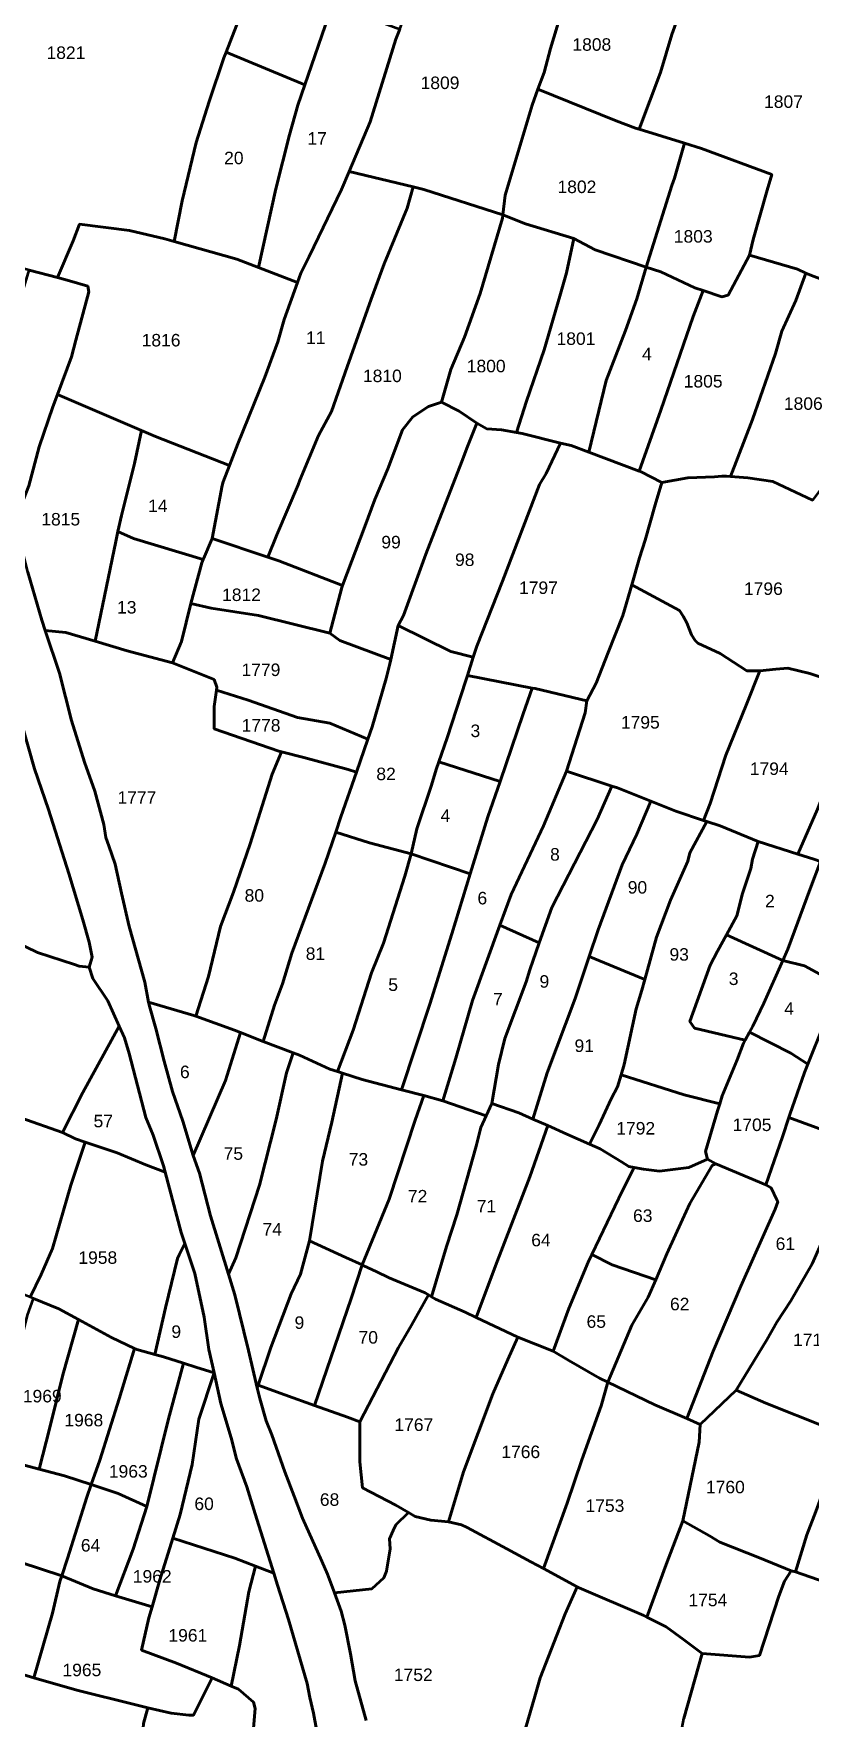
# Model space of a CAD drawing. Header units: inches. Extents: x -340598 to -226850, y -167010 to -59860.
# Drawn here: x -299516 to -291444, y -119672 to -102163 of the extents above; entities that cross this region are included whole.
import ezdxf

# ---------------------------------------------------------------- set-up
doc = ezdxf.new("R2010")
doc.units = ezdxf.units.IN
doc.header["$MEASUREMENT"] = 0
doc.layers.add('PDF6_Geometry', color=9, linetype='Continuous', true_color=0x808080)
doc.layers.add('PDF6_Text', color=7, linetype='Continuous', true_color=0xffffff)
doc.styles.add('PDF Arial', font='arial.ttf')

msp = doc.modelspace()

# ---------------------------------------------------------------- linework, layer by layer
at = {"layer": 'PDF6_Geometry', "color": 1, "lineweight": 53}
for points in [[(-296931, -100609), (-296435, -100726), (-296037, -100848), (-296146, -101179), (-296407, -101859), (-296453, -101979), (-296698, -102694), (-297517, -102354), (-297367, -101970), (-297175, -101314), (-297041, -100919)], [(-295340, -101073), (-294896, -101236), (-294559, -101352), (-293898, -101602), (-294030, -101940), (-294145, -102316), (-294212, -102566), (-294277, -102740), (-294337, -102904), (-294615, -103840), (-294640, -104045), (-295462, -103782), (-295572, -103756), (-296239, -103596), (-296020, -103079), (-295751, -102220), (-295712, -102114), (-295636, -101911), (-295473, -101323)], [(-293732, -101129), (-293665, -101139), (-293203, -101303), (-292996, -101381), (-292693, -101495), (-292666, -101499), (-292751, -101804), (-292885, -102170), (-293000, -102566), (-293222, -103156), (-293260, -103145), (-293462, -103068), (-294277, -102740), (-294212, -102566), (-294145, -102316), (-294030, -101940), (-293898, -101602), (-293771, -101274)], [(-296407, -101859), (-295712, -102114), (-295751, -102220), (-296020, -103079), (-296239, -103596), (-296318, -103783), (-296654, -104477), (-296740, -104651), (-296775, -104747), (-297181, -104592), (-297001, -103774), (-296857, -103214), (-296770, -102905), (-296698, -102694), (-296453, -101979)], [(-297517, -102354), (-296698, -102694), (-296770, -102905), (-296857, -103214), (-297001, -103774), (-297181, -104592), (-297404, -104507), (-298058, -104322), (-297972, -103899), (-297828, -103292), (-297693, -102867), (-297540, -102414)], [(-294277, -102740), (-293462, -103068), (-293260, -103145), (-293222, -103156), (-292751, -103302), (-292856, -103665), (-292884, -103742), (-293151, -104588), (-293682, -104408), (-293904, -104293), (-294404, -104139), (-294640, -104045), (-294615, -103840), (-294337, -102904)], [(-292751, -103302), (-292577, -103356), (-291846, -103626), (-291894, -103790), (-292038, -104301), (-292076, -104465), (-292297, -104880), (-292364, -104899), (-292559, -104832), (-292643, -104803), (-292999, -104639), (-293151, -104588), (-292884, -103742), (-292856, -103665)], [(-296239, -103596), (-295572, -103756), (-295635, -103975), (-295875, -104554), (-296009, -104921), (-296259, -105625), (-296422, -106088), (-296557, -106339), (-296749, -106802), (-296768, -106850), (-296989, -107371), (-297084, -107603), (-297662, -107410), (-297557, -106860), (-297547, -106821), (-297481, -106651), (-297393, -106426), (-297115, -105731), (-296980, -105365), (-296913, -105133), (-296775, -104747), (-296740, -104651), (-296654, -104477), (-296318, -103783)], [(-295572, -103756), (-295462, -103782), (-294640, -104045), (-294644, -104081), (-294875, -104862), (-295038, -105316), (-295182, -105653), (-295278, -105991), (-295412, -106039), (-295576, -106145), (-295682, -106280), (-295835, -106685), (-295970, -107004), (-296075, -107283), (-296307, -107898), (-296970, -107641), (-297084, -107603), (-296989, -107371), (-296768, -106850), (-296749, -106802), (-296557, -106339), (-296422, -106088), (-296259, -105625), (-296009, -104921), (-295875, -104554), (-295635, -103975)], [(-298058, -104322), (-297404, -104507), (-297181, -104592), (-296775, -104747), (-296913, -105133), (-296980, -105365), (-297115, -105731), (-297393, -106426), (-297481, -106651), (-298249, -106349), (-298395, -106287), (-299269, -105912), (-299125, -105520), (-299077, -105347), (-298943, -104845), (-298952, -104787), (-299145, -104730), (-299269, -104697), (-299106, -104315), (-299039, -104141), (-298520, -104208), (-298154, -104295)], [(-294640, -104045), (-294404, -104139), (-293904, -104293), (-293980, -104649), (-294047, -104891), (-294211, -105450), (-294393, -105981), (-294497, -106308), (-294653, -106280), (-294806, -106270), (-294912, -106212), (-295095, -106087), (-295278, -105991), (-295182, -105653), (-295038, -105316), (-294875, -104862), (-294644, -104081)], [(-293904, -104293), (-293682, -104408), (-293151, -104588), (-293249, -104919), (-293364, -105247), (-293566, -105768), (-293746, -106512), (-293931, -106443), (-294040, -106417), (-294441, -106318), (-294497, -106308), (-294393, -105981), (-294211, -105450), (-294047, -104891), (-293980, -104649)], [(-292076, -104465), (-291576, -104610), (-291490, -104650), (-291595, -104937), (-291739, -105256), (-291806, -105487), (-292046, -106172), (-292275, -106764), (-292315, -106761), (-292363, -106761), (-292440, -106770), (-292719, -106780), (-292988, -106828), (-293210, -106713), (-293223, -106708), (-292999, -106076), (-292662, -105102), (-292559, -104832), (-292364, -104899), (-292297, -104880)], [(-299564, -104619), (-299269, -104697), (-299145, -104730), (-298952, -104787), (-298943, -104845), (-299077, -105347), (-299125, -105520), (-299269, -105912), (-299317, -106041), (-299461, -106456), (-299567, -106861), (-299710, -107226), (-299846, -106688), (-300062, -106129), (-299952, -105868), (-299654, -104923)], [(-293151, -104588), (-292999, -104639), (-292643, -104803), (-292559, -104832), (-292662, -105102), (-292999, -106076), (-293223, -106708), (-293746, -106512), (-293566, -105768), (-293364, -105247), (-293249, -104919)], [(-291490, -104650), (-291432, -104677), (-291201, -104764), (-290778, -104908), (-290676, -104939), (-290553, -104975), (-290643, -105361), (-290700, -105545), (-290767, -105901), (-290835, -105969), (-290902, -106104), (-291046, -106384), (-291305, -106856), (-291421, -107011), (-291834, -106818), (-292094, -106780), (-292275, -106764), (-292046, -106172), (-291806, -105487), (-291739, -105256), (-291595, -104937)], [(-299269, -105912), (-298395, -106287), (-298470, -106629), (-298605, -107169), (-298641, -107338), (-298662, -107439), (-298876, -108477), (-299181, -108385), (-299396, -108366), (-299431, -108259), (-299576, -107758), (-299710, -107226), (-299567, -106861), (-299461, -106456), (-299317, -106041)], [(-295278, -105991), (-295095, -106087), (-294912, -106212), (-295008, -106453), (-295066, -106608), (-295440, -107572), (-295671, -108209), (-295729, -108315), (-295806, -108668), (-296334, -108470), (-296440, -108393), (-296315, -107920), (-296307, -107898), (-296075, -107283), (-295970, -107004), (-295835, -106685), (-295682, -106280), (-295576, -106145), (-295412, -106039)], [(-294912, -106212), (-294806, -106270), (-294653, -106280), (-294497, -106308), (-294441, -106318), (-294040, -106417), (-294191, -106733), (-294258, -106848), (-294642, -107852), (-294911, -108527), (-294949, -108643), (-295180, -108585), (-295729, -108315), (-295671, -108209), (-295440, -107572), (-295066, -106608), (-295008, -106453)], [(-298395, -106287), (-298249, -106349), (-297481, -106651), (-297547, -106821), (-297557, -106860), (-297662, -107410), (-297752, -107622), (-297754, -107629), (-298480, -107410), (-298641, -107338), (-298605, -107169), (-298470, -106629)], [(-294040, -106417), (-293931, -106443), (-293746, -106512), (-293223, -106708), (-293210, -106713), (-292988, -106828), (-293056, -107060), (-293161, -107427), (-293219, -107610), (-293300, -107892), (-293392, -108208), (-293545, -108594), (-293670, -108912), (-293766, -109095), (-294305, -108970), (-294336, -108964), (-295009, -108832), (-294949, -108643), (-294911, -108527), (-294642, -107852), (-294258, -106848), (-294191, -106733)], [(-298641, -107338), (-298480, -107410), (-297754, -107629), (-297768, -107661), (-297883, -108085), (-297979, -108480), (-298075, -108702), (-298546, -108577), (-298876, -108477), (-298662, -107439)], [(-297662, -107410), (-297084, -107603), (-296970, -107641), (-296307, -107898), (-296315, -107920), (-296440, -108393), (-297181, -108210), (-297671, -108133), (-297883, -108085), (-297768, -107661), (-297754, -107629), (-297752, -107622)], [(-293300, -107892), (-292805, -108159), (-292767, -108217), (-292728, -108285), (-292680, -108410), (-292641, -108468), (-292612, -108497), (-292382, -108603), (-292103, -108786), (-291968, -108786), (-292112, -109143), (-292323, -109663), (-292487, -110165), (-292554, -110339), (-292842, -110242), (-293101, -110139), (-293448, -110002), (-293507, -109982), (-293977, -109828), (-293785, -109221), (-293766, -109095), (-293670, -108912), (-293545, -108594), (-293392, -108208)], [(-296440, -108393), (-296334, -108470), (-295806, -108668), (-295815, -108711), (-295853, -108865), (-295997, -109367), (-296042, -109496), (-296440, -109328), (-296776, -109271), (-297286, -109088), (-297618, -108985), (-297613, -108953), (-297642, -108876), (-298075, -108702), (-297979, -108480), (-297883, -108085), (-297671, -108133), (-297181, -108210)], [(-298876, -108477), (-298546, -108577), (-298075, -108702), (-297642, -108876), (-297613, -108953), (-297618, -108985), (-297642, -109155), (-297642, -109387), (-296968, -109618), (-296941, -109625), (-297036, -109859), (-297266, -110582), (-297439, -111084), (-297573, -111441), (-297698, -111962), (-297830, -112375), (-297852, -112367), (-298322, -112227), (-298362, -112020), (-298525, -111441), (-298603, -111094), (-298670, -110795), (-298737, -110603), (-298766, -110516), (-298786, -110381), (-298882, -110034), (-298988, -109735), (-299123, -109301), (-299248, -108809), (-299396, -108366), (-299181, -108385)], [(-295729, -108315), (-295180, -108585), (-294949, -108643), (-295009, -108832), (-295026, -108884), (-295218, -109482), (-295305, -109729), (-295333, -109810), (-295381, -109974), (-295535, -110427), (-295593, -110688), (-296025, -110572), (-296377, -110460), (-296324, -110302), (-296160, -109839), (-296042, -109496), (-295997, -109367), (-295853, -108865), (-295815, -108711), (-295806, -108668)], [(-295009, -108832), (-294336, -108964), (-294430, -109231), (-294669, -109934), (-295305, -109729), (-295218, -109482), (-295026, -108884)], [(-291968, -108786), (-291804, -108766), (-291679, -108757), (-291449, -108814), (-291208, -108891), (-290621, -109062), (-290669, -109267), (-290939, -109422), (-291035, -109586), (-291284, -110000), (-291371, -110222), (-291574, -110691), (-291986, -110560), (-292381, -110396), (-292519, -110350), (-292554, -110339), (-292487, -110165), (-292323, -109663), (-292112, -109143)], [(-296042, -109496), (-296160, -109839), (-296247, -109810), (-296709, -109685), (-296941, -109625), (-296968, -109618), (-297642, -109387), (-297642, -109155), (-297618, -108985), (-297286, -109088), (-296776, -109271), (-296440, -109328)], [(-294336, -108964), (-294305, -108970), (-293766, -109095), (-293785, -109221), (-293977, -109828), (-294217, -110397), (-294554, -111111), (-294670, -111429), (-294957, -112211), (-295130, -112809), (-295264, -113253), (-295461, -113200), (-295693, -113139), (-295399, -112250), (-295169, -111517), (-294979, -110893), (-294948, -110793), (-294795, -110301), (-294669, -109934), (-294430, -109231)], [(-299640, -109338), (-299507, -109802), (-299363, -110227), (-299151, -110892), (-299006, -111374), (-298939, -111606), (-298910, -111760), (-298939, -111866), (-299044, -111856), (-299093, -111837), (-299477, -111712), (-299958, -111481), (-300383, -111297), (-300228, -110893), (-299844, -109832), (-299748, -109571)], [(-290669, -109267), (-290362, -109354), (-289977, -109461), (-290140, -109874), (-290607, -110995), (-290726, -110955), (-290929, -110908), (-291015, -110888), (-291101, -110849), (-291339, -110767), (-291409, -110743), (-291574, -110691), (-291371, -110222), (-291284, -110000), (-291035, -109586), (-290939, -109422)], [(-296941, -109625), (-296709, -109685), (-296247, -109810), (-296160, -109839), (-296324, -110302), (-296377, -110460), (-296487, -110784), (-296833, -111720), (-296929, -112038), (-297015, -112260), (-297130, -112636), (-297367, -112545), (-297428, -112521), (-297830, -112375), (-297698, -111962), (-297573, -111441), (-297439, -111084), (-297266, -110582), (-297036, -109859)], [(-295305, -109729), (-294669, -109934), (-294795, -110301), (-294948, -110793), (-294979, -110893), (-295593, -110688), (-295535, -110427), (-295381, -109974), (-295333, -109810)], [(-293507, -109982), (-293660, -110330), (-294130, -111246), (-294261, -111612), (-294670, -111429), (-294554, -111111), (-294217, -110397), (-293977, -109828)], [(-293101, -110139), (-293246, -110484), (-293400, -110802), (-293649, -111477), (-293742, -111754), (-293889, -112191), (-294178, -112963), (-294328, -113443), (-294475, -113378), (-294754, -113281), (-294687, -112876), (-294620, -112606), (-294399, -112018), (-294361, -111892), (-294261, -111612), (-294130, -111246), (-293660, -110330), (-293507, -109982), (-293448, -110002)], [(-292554, -110339), (-292519, -110350), (-292698, -110676), (-292717, -110763), (-292899, -111168), (-293044, -111554), (-293166, -111992), (-293742, -111754), (-293649, -111477), (-293400, -110802), (-293246, -110484), (-293101, -110139), (-292842, -110242)], [(-296377, -110460), (-296025, -110572), (-295593, -110688), (-295660, -110919), (-295881, -111614), (-296005, -111922), (-296197, -112520), (-296359, -112950), (-296438, -112925), (-296755, -112781), (-296819, -112756), (-297130, -112636), (-297015, -112260), (-296929, -112038), (-296833, -111720), (-296487, -110784)], [(-291986, -110560), (-292044, -110743), (-292063, -110840), (-292149, -111100), (-292207, -111332), (-292315, -111528), (-292409, -111698), (-292486, -111843), (-292697, -112431), (-292649, -112499), (-292123, -112625), (-292139, -112653), (-292206, -112827), (-292360, -113203), (-292385, -113285), (-292754, -113193), (-293411, -112985), (-293379, -112876), (-293255, -112297), (-293197, -112104), (-293166, -111992), (-293044, -111554), (-292899, -111168), (-292717, -110763), (-292698, -110676), (-292519, -110350), (-292381, -110396)], [(-291574, -110691), (-291409, -110743), (-291339, -110767), (-291447, -111052), (-291678, -111679), (-291729, -111794), (-292315, -111528), (-292207, -111332), (-292149, -111100), (-292063, -110840), (-292044, -110743), (-291986, -110560)], [(-295593, -110688), (-294979, -110893), (-295169, -111517), (-295399, -112250), (-295693, -113139), (-296101, -113031), (-296306, -112967), (-296359, -112950), (-296197, -112520), (-296005, -111922), (-295881, -111614), (-295660, -110919)], [(-290929, -110908), (-291063, -111302), (-291308, -111959), (-291505, -111852), (-291729, -111794), (-291678, -111679), (-291447, -111052), (-291339, -110767), (-291101, -110849), (-291015, -110888)], [(-294670, -111429), (-294261, -111612), (-294361, -111892), (-294399, -112018), (-294620, -112606), (-294687, -112876), (-294754, -113281), (-294814, -113411), (-295264, -113253), (-295130, -112809), (-294957, -112211)], [(-292315, -111528), (-291729, -111794), (-291928, -112238), (-292043, -112479), (-292077, -112540), (-292123, -112625), (-292649, -112499), (-292697, -112431), (-292486, -111843), (-292409, -111698)], [(-293742, -111754), (-293166, -111992), (-293197, -112104), (-293255, -112297), (-293379, -112876), (-293411, -112985), (-293447, -113107), (-293514, -113232), (-293639, -113503), (-293740, -113704), (-293975, -113599), (-294172, -113512), (-294328, -113443), (-294178, -112963), (-293889, -112191)], [(-291729, -111794), (-291505, -111852), (-291308, -111959), (-291149, -112045), (-291127, -112050), (-291264, -112315), (-291302, -112450), (-291469, -112873), (-291648, -112759), (-292077, -112540), (-292043, -112479), (-291928, -112238)], [(-291127, -112050), (-290930, -112097), (-290908, -112103), (-290668, -112353), (-290610, -112401), (-290522, -112453), (-290629, -112768), (-290725, -113077), (-290888, -113494), (-290917, -113568), (-290959, -113687), (-291669, -113428), (-291658, -113395), (-291504, -112961), (-291469, -112873), (-291302, -112450), (-291264, -112315)], [(-297830, -112375), (-297428, -112521), (-297367, -112545), (-297524, -113042), (-297860, -113823), (-297966, -113466), (-298072, -113158), (-298159, -112840), (-298246, -112502), (-298313, -112271), (-298322, -112227), (-297852, -112367)], [(-298627, -112478), (-298573, -112599), (-298525, -112763), (-298351, -113428), (-298274, -113611), (-298168, -113929), (-298151, -113994), (-298351, -113920), (-298649, -113795), (-298981, -113684), (-299082, -113650), (-299217, -113583), (-299218, -113582), (-299005, -113168)], [(-297130, -112636), (-296819, -112756), (-296890, -112964), (-296995, -113447), (-297168, -114131), (-297417, -114884), (-297492, -115056), (-297677, -114450), (-297793, -114006), (-297860, -113823), (-297524, -113042), (-297367, -112545)], [(-292077, -112540), (-291648, -112759), (-291469, -112873), (-291504, -112961), (-291658, -113395), (-291669, -113428), (-291734, -113627), (-291907, -114128), (-292427, -113907), (-292513, -113859), (-292533, -113782), (-292408, -113357), (-292385, -113285), (-292360, -113203), (-292206, -112827), (-292139, -112653), (-292123, -112625)], [(-296359, -112950), (-296306, -112967), (-296418, -113475), (-296514, -113880), (-296648, -114710), (-296744, -115057), (-296840, -115260), (-297051, -115819), (-297183, -116209), (-297193, -116237), (-297282, -115848), (-297427, -115269), (-297492, -115056), (-297417, -114884), (-297168, -114131), (-296995, -113447), (-296890, -112964), (-296819, -112756), (-296755, -112781), (-296438, -112925)], [(-295693, -113139), (-295461, -113200), (-295553, -113455), (-295821, -114275), (-296104, -114960), (-296273, -114883), (-296648, -114710), (-296514, -113880), (-296418, -113475), (-296306, -112967), (-296101, -113031)], [(-293411, -112985), (-292754, -113193), (-292385, -113285), (-292408, -113357), (-292533, -113782), (-292513, -113859), (-292706, -113946), (-293013, -113984), (-293177, -113965), (-293274, -113947), (-293331, -113936), (-293408, -113888), (-293629, -113753), (-293740, -113704), (-293639, -113503), (-293514, -113232), (-293447, -113107)], [(-295264, -113253), (-294814, -113411), (-294870, -113532), (-294918, -113725), (-295119, -114439), (-295225, -114767), (-295380, -115291), (-295414, -115269), (-295446, -115249), (-295821, -115095), (-295956, -115028), (-296084, -114969), (-296104, -114960), (-295821, -114275), (-295553, -113455), (-295461, -113200)], [(-294754, -113281), (-294475, -113378), (-294328, -113443), (-294172, -113512), (-294360, -114043), (-294715, -114969), (-294918, -115505), (-295032, -115451), (-295340, -115317), (-295380, -115291), (-295225, -114767), (-295119, -114439), (-294918, -113725), (-294870, -113532), (-294814, -113411)], [(-299883, -113343), (-299746, -113390), (-299649, -113429), (-299218, -113582), (-299217, -113583), (-299082, -113650), (-298981, -113684), (-299130, -114132), (-299322, -114788), (-299437, -115058), (-299554, -115295), (-299639, -115261), (-299889, -115184), (-300006, -115120), (-300293, -114962), (-300387, -114919), (-300577, -114831), (-300447, -114480), (-300101, -113747)], [(-291669, -113428), (-290959, -113687), (-291023, -113868), (-291260, -114537), (-291330, -114736), (-291426, -114948), (-291647, -115334), (-291791, -115556), (-291897, -115739), (-292031, -115961), (-292214, -116260), (-292589, -116617), (-292728, -116557), (-292454, -115855), (-292166, -115180), (-291811, -114379), (-291782, -114302), (-291792, -114283), (-291850, -114157), (-291907, -114128), (-291734, -113627)], [(-294172, -113512), (-293975, -113599), (-293740, -113704), (-293629, -113753), (-293408, -113888), (-293331, -113936), (-293274, -113947), (-293398, -114187), (-293715, -114851), (-293753, -114930), (-293955, -115412), (-294118, -115856), (-294484, -115711), (-294918, -115505), (-294715, -114969), (-294360, -114043)], [(-298981, -113684), (-298649, -113795), (-298351, -113920), (-298151, -113994), (-297985, -114624), (-297947, -114735), (-298004, -114855), (-298023, -114894), (-298148, -115405), (-298258, -115891), (-298446, -115839), (-298469, -115828), (-298706, -115714), (-299049, -115527), (-299254, -115415), (-299518, -115309), (-299554, -115295), (-299437, -115058), (-299322, -114788), (-299130, -114132)], [(-292513, -113859), (-292427, -113907), (-292465, -113926), (-292696, -114322), (-292773, -114486), (-292936, -114843), (-293013, -115026), (-293050, -115113), (-293503, -114959), (-293715, -114851), (-293398, -114187), (-293274, -113947), (-293177, -113965), (-293013, -113984), (-292706, -113946)], [(-291907, -114128), (-291850, -114157), (-291792, -114283), (-291782, -114302), (-291811, -114379), (-292166, -115180), (-292454, -115855), (-292728, -116557), (-293060, -116415), (-293549, -116178), (-293301, -115585), (-293128, -115296), (-293050, -115113), (-293013, -115026), (-292936, -114843), (-292773, -114486), (-292696, -114322), (-292465, -113926), (-292427, -113907)], [(-291260, -114537), (-290841, -114677), (-290695, -114726), (-290266, -114976), (-290329, -115140), (-290356, -115198), (-290474, -115458), (-290704, -115835), (-290887, -116134), (-290935, -116278), (-291115, -116708), (-291281, -116645), (-291906, -116395), (-292214, -116260), (-292031, -115961), (-291897, -115739), (-291791, -115556), (-291647, -115334), (-291426, -114948), (-291330, -114736)], [(-297947, -114735), (-297841, -115048), (-297744, -115501), (-297696, -115839), (-297641, -116082), (-297830, -116022), (-297961, -115981), (-298167, -115916), (-298258, -115891), (-298148, -115405), (-298023, -114894), (-298004, -114855)], [(-296104, -114960), (-296215, -115307), (-296598, -116420), (-296907, -116311), (-297183, -116209), (-297051, -115819), (-296840, -115260), (-296744, -115057), (-296648, -114710), (-296273, -114883)], [(-293715, -114851), (-293503, -114959), (-293050, -115113), (-293128, -115296), (-293301, -115585), (-293549, -116178), (-293637, -116135), (-293955, -115952), (-294118, -115856), (-293955, -115412), (-293753, -114930)], [(-296104, -114960), (-296084, -114969), (-295956, -115028), (-295821, -115095), (-295446, -115249), (-295414, -115269), (-295590, -115587), (-295724, -115818), (-296128, -116590), (-296253, -116542), (-296598, -116420), (-296215, -115307)], [(-299518, -115309), (-299254, -115415), (-299049, -115527), (-299215, -116100), (-299350, -116650), (-299458, -117082), (-299705, -117016), (-299983, -116973), (-299773, -116264), (-299581, -115483)], [(-295380, -115291), (-295340, -115317), (-295032, -115451), (-294918, -115505), (-294484, -115711), (-294589, -115943), (-294743, -116300), (-295050, -117110), (-295204, -117631), (-295387, -117612), (-295550, -117573), (-295622, -117532), (-295752, -117458), (-296099, -117275), (-296128, -117005), (-296128, -116590), (-295724, -115818), (-295590, -115587), (-295414, -115269)], [(-299049, -115527), (-298706, -115714), (-298469, -115828), (-298628, -116350), (-298830, -116987), (-298919, -117242), (-299195, -117151), (-299458, -117082), (-299350, -116650), (-299215, -116100)], [(-294118, -115856), (-293955, -115952), (-293637, -116135), (-293549, -116178), (-293618, -116425), (-293819, -116984), (-293973, -117437), (-294218, -118115), (-294348, -118045), (-294598, -117910), (-295012, -117689), (-295069, -117660), (-295204, -117631), (-295050, -117110), (-294743, -116300), (-294589, -115943), (-294484, -115711)], [(-298469, -115828), (-298446, -115839), (-298258, -115891), (-298167, -115916), (-297961, -115981), (-298119, -116572), (-298339, -117469), (-298637, -117334), (-298919, -117242), (-298830, -116987), (-298628, -116350)], [(-297961, -115981), (-297830, -116022), (-297641, -116082), (-297801, -116562), (-297868, -117035), (-297993, -117555), (-298070, -117801), (-298204, -118231), (-298286, -118513), (-298665, -118398), (-298483, -117913), (-298339, -117469), (-298119, -116572)], [(-297641, -116082), (-297570, -116398), (-297465, -116755), (-297407, -116976), (-297301, -117266), (-297214, -117545), (-297022, -118163), (-297210, -118091), (-297425, -118008), (-298070, -117801), (-297993, -117555), (-297868, -117035), (-297801, -116562)], [(-297183, -116209), (-296907, -116311), (-296598, -116420), (-296253, -116542), (-296128, -116590), (-296128, -117005), (-296099, -117275), (-295752, -117458), (-295622, -117532), (-295752, -117660), (-295781, -117718), (-295819, -117805), (-295810, -117911), (-295848, -118143), (-295877, -118210), (-296002, -118326), (-296390, -118369), (-296464, -118172), (-296521, -118037), (-296724, -117593), (-296810, -117362), (-296907, -117111), (-297041, -116726), (-297099, -116581), (-297167, -116349), (-297193, -116237)], [(-292728, -116557), (-292589, -116617), (-292598, -116800), (-292771, -117620), (-292944, -118073), (-293142, -118620), (-293174, -118604), (-293848, -118315), (-293867, -118305), (-294218, -118115), (-293973, -117437), (-293819, -116984), (-293618, -116425), (-293549, -116178), (-293060, -116415)], [(-292214, -116260), (-291906, -116395), (-291281, -116645), (-291115, -116708), (-291146, -116809), (-291319, -117330), (-291386, -117523), (-291482, -117764), (-291597, -118150), (-291645, -118140), (-291972, -118005), (-292386, -117842), (-292492, -117774), (-292771, -117620), (-292598, -116800), (-292589, -116617)], [(-290108, -117078), (-290107, -117078), (-290030, -117233), (-290155, -117561), (-290414, -118265), (-290513, -118583), (-290857, -118410), (-291289, -118256), (-291597, -118150), (-291482, -117764), (-291386, -117523), (-291319, -117330), (-291146, -116809), (-291115, -116708), (-290723, -116857), (-290300, -117011)], [(-300137, -116948), (-299983, -116973), (-299705, -117016), (-299458, -117082), (-299195, -117151), (-298919, -117242), (-298964, -117373), (-299166, -118009), (-299224, -118192), (-299656, -118048), (-299695, -118048), (-299743, -118096), (-299829, -118347), (-299964, -118772), (-300086, -119079), (-300396, -118984), (-300757, -118889), (-300618, -118357), (-300272, -117335)], [(-298919, -117242), (-298637, -117334), (-298339, -117469), (-298483, -117913), (-298665, -118398), (-298897, -118327), (-299224, -118192), (-299166, -118009), (-298964, -117373)], [(-292771, -117620), (-292492, -117774), (-292386, -117842), (-291972, -118005), (-291645, -118140), (-291713, -118246), (-291770, -118401), (-291972, -119018), (-292078, -119037), (-292568, -118999), (-292761, -118854), (-292943, -118720), (-293142, -118620), (-292944, -118073)], [(-298070, -117801), (-297425, -118008), (-297210, -118091), (-297281, -118356), (-297377, -118915), (-297464, -119336), (-297663, -119252), (-298031, -119099), (-298396, -118964), (-298319, -118626), (-298286, -118513), (-298204, -118231)], [(-299224, -118192), (-299243, -118251), (-299320, -118578), (-299514, -119250), (-299733, -119186), (-300086, -119079), (-299964, -118772), (-299829, -118347), (-299743, -118096), (-299695, -118048), (-299656, -118048)], [(-297210, -118091), (-297022, -118163), (-296983, -118288), (-296867, -118645), (-296674, -119310), (-296646, -119455), (-296607, -119618), (-296520, -120091), (-296385, -120737), (-296357, -120825), (-296818, -120718), (-296976, -120675), (-297280, -120593), (-297251, -120082), (-297251, -120024), (-297213, -119571), (-297232, -119503), (-297386, -119368), (-297464, -119336), (-297377, -118915), (-297281, -118356)], [(-299224, -118192), (-298897, -118327), (-298665, -118398), (-298286, -118513), (-298319, -118626), (-298396, -118964), (-298031, -119099), (-297663, -119252), (-297857, -119638), (-297905, -119639), (-298088, -119619), (-298329, -119562), (-298454, -119533), (-299069, -119379), (-299514, -119250), (-299320, -118578), (-299243, -118251)], [(-299514, -119250), (-299069, -119379), (-298454, -119533), (-298329, -119562), (-298376, -119726), (-298386, -119870), (-298463, -120150), (-298480, -120245), (-298482, -120256), (-298770, -120912), (-298847, -121066), (-298869, -121131), (-299222, -120989), (-299491, -120903), (-299943, -120768), (-300505, -120559), (-300482, -120518), (-300271, -119746), (-300086, -119079), (-299733, -119186)], [(-297663, -119252), (-297464, -119336), (-297386, -119368), (-297232, -119503), (-297213, -119571), (-297251, -120024), (-297251, -120082), (-297280, -120593), (-297693, -120477), (-297758, -120462), (-298020, -120400), (-298480, -120245), (-298463, -120150), (-298386, -119870), (-298376, -119726), (-298329, -119562), (-298088, -119619), (-297905, -119639), (-297857, -119638)]]:
    msp.add_lwpolyline(points, close=True, dxfattribs=at)
for points in [[(-289596, -102080), (-289779, -102786), (-290019, -103307), (-290278, -103924), (-290509, -104551), (-290528, -104619), (-290676, -104939), (-290778, -104908), (-291201, -104764), (-291432, -104677), (-291490, -104650), (-291576, -104610), (-292076, -104465), (-292038, -104301), (-291894, -103790), (-291846, -103626), (-292577, -103356), (-292751, -103302), (-293222, -103156), (-293000, -102566), (-292885, -102170), (-292751, -101804)], [(-297367, -101970), (-297517, -102354), (-297540, -102414), (-297693, -102867), (-297828, -103292), (-297972, -103899), (-298058, -104322), (-298154, -104295), (-298520, -104208), (-299039, -104141), (-299106, -104315), (-299269, -104697), (-299564, -104619), (-299914, -104527), (-300097, -104508), (-300202, -104875), (-300260, -105068), (-300372, -105308), (-300433, -105145), (-300587, -104779), (-300628, -104653), (-300319, -103621), (-300107, -102801), (-299829, -101923)], [(-291208, -108891), (-291449, -108814), (-291679, -108757), (-291804, -108766), (-291968, -108786), (-292103, -108786), (-292382, -108603), (-292612, -108497), (-292641, -108468), (-292680, -108410), (-292728, -108285), (-292767, -108217), (-292805, -108159), (-293300, -107892), (-293219, -107610), (-293161, -107427), (-293056, -107060), (-292988, -106828), (-292719, -106780), (-292440, -106770), (-292363, -106761), (-292315, -106761), (-292275, -106764), (-292094, -106780), (-291834, -106818), (-291421, -107011)], [(-299576, -107758), (-299431, -108259), (-299396, -108366), (-299248, -108809), (-299123, -109301), (-298988, -109735), (-298882, -110034), (-298786, -110381), (-298766, -110516), (-298737, -110603), (-298670, -110795), (-298603, -111094), (-298525, -111441), (-298362, -112020), (-298322, -112227), (-298313, -112271), (-298246, -112502), (-298159, -112840), (-298072, -113158), (-297966, -113466), (-297860, -113823), (-297793, -114006), (-297677, -114450), (-297492, -115056), (-297427, -115269), (-297282, -115848), (-297193, -116237), (-297167, -116349), (-297099, -116581), (-297041, -116726), (-296907, -117111), (-296810, -117362), (-296724, -117593), (-296521, -118037), (-296464, -118172), (-296390, -118369), (-296319, -118557), (-296281, -118702), (-296223, -119001), (-296174, -119281), (-296059, -119695)], [(-296520, -120091), (-296607, -119618), (-296646, -119455), (-296674, -119310), (-296867, -118645), (-296983, -118288), (-297022, -118163), (-297214, -117545), (-297301, -117266), (-297407, -116976), (-297465, -116755), (-297570, -116398), (-297641, -116082), (-297696, -115839), (-297744, -115501), (-297841, -115048), (-297947, -114735), (-297985, -114624), (-298151, -113994), (-298168, -113929), (-298274, -113611), (-298351, -113428), (-298525, -112763), (-298573, -112599), (-298627, -112478), (-298746, -112213), (-298900, -111982), (-298939, -111866), (-298910, -111760), (-298939, -111606), (-299006, -111374), (-299151, -110892), (-299363, -110227), (-299507, -109802), (-299640, -109338)], [(-299958, -111481), (-299477, -111712), (-299093, -111837), (-299044, -111856), (-298939, -111866), (-298900, -111982), (-298746, -112213), (-298627, -112478), (-299005, -113168), (-299218, -113582), (-299649, -113429)], [(-296059, -119695), (-296174, -119281), (-296223, -119001), (-296281, -118702), (-296319, -118557), (-296390, -118369), (-296002, -118326), (-295877, -118210), (-295848, -118143), (-295810, -117911), (-295819, -117805), (-295781, -117718), (-295752, -117660), (-295622, -117532), (-295550, -117573), (-295387, -117612), (-295204, -117631), (-295069, -117660), (-295012, -117689), (-294598, -117910), (-294348, -118045), (-294218, -118115), (-293867, -118305), (-293992, -118585), (-294251, -119251), (-294309, -119444), (-294453, -119945)], [(-291196, -121196), (-291615, -120995), (-291932, -120870), (-292271, -120697), (-292500, -120581), (-292908, -120370), (-292808, -119935), (-292760, -119674), (-292607, -119134), (-292568, -118999), (-292078, -119037), (-291972, -119018), (-291770, -118401), (-291713, -118246), (-291645, -118140), (-291597, -118150), (-291289, -118256)], [(-294453, -119945), (-294309, -119444), (-294251, -119251), (-293992, -118585), (-293867, -118305), (-293848, -118315), (-293174, -118604), (-293142, -118620), (-292943, -118720), (-292761, -118854), (-292568, -118999), (-292607, -119134), (-292760, -119674)]]:
    msp.add_lwpolyline(points, dxfattribs=at)

# ---------------------------------------------------------------- texts
at = {"layer": 'PDF6_Text', "color": 4, "attachment_point": 7, "rotation": 0.0321, "style": 'PDF Arial'}
for s, insert, char_height in [('1808', (-293917, -102342), 129.9), ('1821', (-299383, -102427), 129.9), ('1809', (-295495, -102740), 129.9), ('1807', (-291925, -102936), 129.9), ('17', (-296671, -103316), 129.9), ('20', (-297537, -103521), 129.9), ('1802', (-294072, -103821), 129.9), ('1803', (-292863, -104336), 129.9), ('1816', (-298394, -105415), 129.9), ('11', (-296685, -105387), 129.9), ('1801', (-294082, -105399), 129.9), ('1800', (-295015, -105684), 129.9), ('4', (-293193, -105557), 130), ('1810', (-296094, -105786), 129.9), ('1805', (-292760, -105842), 129.9), ('1806', (-291719, -106074), 129.9), ('1815', (-299437, -107276), 129.9), ('14', (-298327, -107135), 129.9), ('99', (-295903, -107514), 129.9), ('98', (-295137, -107697), 129.9), ('1797', (-294472, -107988), 129.9), ('1812', (-297558, -108061), 129.9), ('1796', (-292134, -107998), 129.9), ('13', (-298650, -108191), 129.9), ('1779', (-297356, -108841), 129.9), ('1795', (-293413, -109387), 129.9), ('1778', (-297355, -109418), 129.9), ('3', (-294976, -109475), 130), ('1794', (-292073, -109869), 129.9), ('82', (-295955, -109923), 129.9), ('1777', (-298645, -110166), 129.9), ('4', (-295288, -110355), 130), ('8', (-294149, -110759), 130), ('90', (-293342, -111102), 129.9), ('80', (-297324, -111186), 129.9), ('6', (-294904, -111214), 130), ('2', (-291915, -111243), 130), ('81', (-296689, -111791), 129.9), ('93', (-292908, -111799), 129.9), ('5', (-295831, -112114), 130), ('9', (-294259, -112080), 130), ('3', (-292292, -112052), 130), ('7', (-294742, -112262), 130), ('4', (-291715, -112359), 130), ('91', (-293895, -112748), 129.9), ('6', (-297996, -113020), 130), ('57', (-298894, -113531), 129.9), ('1705', (-292252, -113570), 129.9), ('1792', (-293461, -113606), 129.9), ('75', (-297542, -113869), 129.9), ('73', (-296242, -113929), 129.9), ('72', (-295627, -114310), 129.9), ('71', (-294911, -114413), 129.9), ('63', (-293287, -114514), 129.9), ('74', (-297138, -114654), 129.9), ('64', (-294345, -114768), 129.9), ('61', (-291805, -114806), 129.9), ('1958', (-299052, -114950), 129.9), ('62', (-292903, -115433), 129.9), ('9', (-296805, -115626), 130), ('65', (-293770, -115615), 129.9), ('9', (-298085, -115720), 130), ('70', (-296140, -115779), 129.9), ('1714', (-291624, -115803), 129.9), ('1969', (-299629, -116390), 129.9), ('1968', (-299197, -116639), 129.9), ('1767', (-295767, -116687), 129.9), ('1766', (-294656, -116969), 129.9), ('1963', (-298735, -117172), 129.9), ('1760', (-292529, -117335), 129.9), ('60', (-297846, -117509), 129.9), ('68', (-296542, -117465), 129.9), ('1753', (-293781, -117528), 129.9), ('64', (-299026, -117940), 129.9), ('1962', (-298486, -118263), 129.9), ('1754', (-292711, -118509), 129.9), ('1961', (-298116, -118876), 129.9), ('1965', (-299217, -119236), 129.9), ('1752', (-295773, -119286), 129.9)]:
    msp.add_mtext(s, dxfattribs=dict(at, insert=insert, char_height=char_height))

doc.saveas('drawing.dxf')
